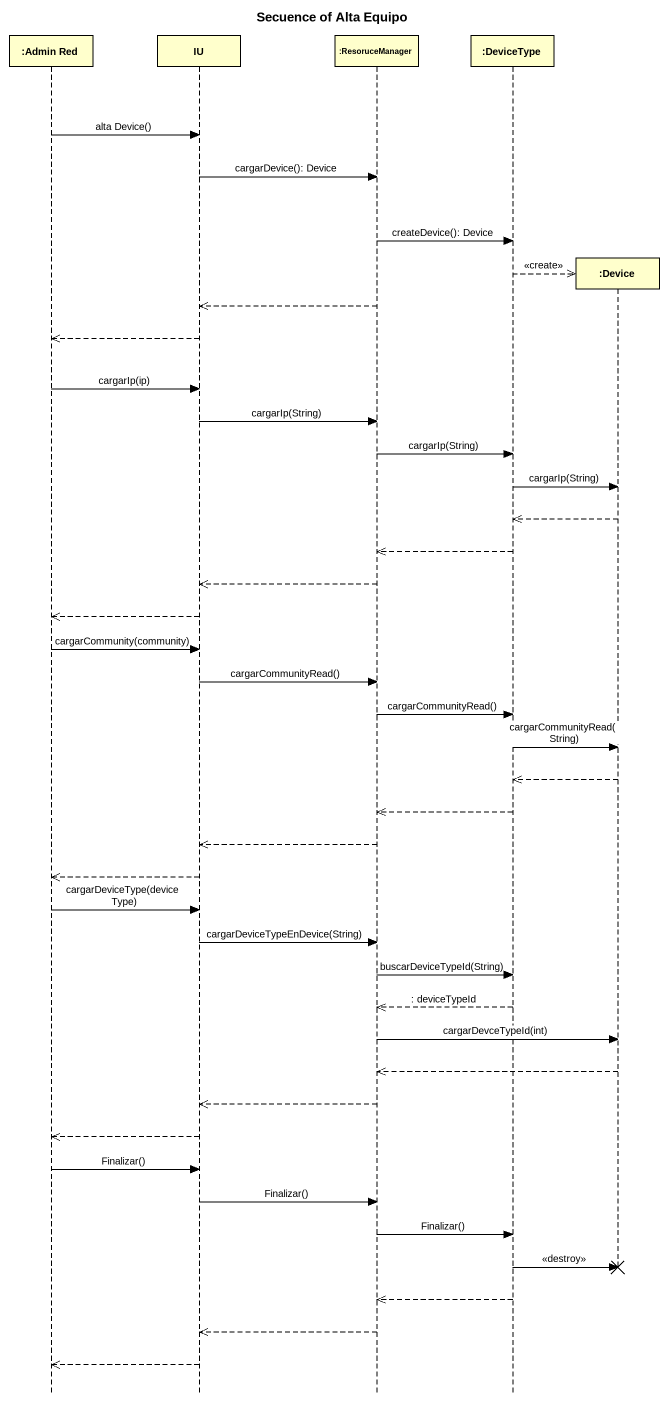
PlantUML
@startuml
title Secuence of Alta Equipo
hide footbox
participant ":Admin Red" as Admin_Red
participant IU
participant ":ResoruceManager" as ResoruceManager
participant ":DeviceType" as DeviceType
participant ":Device" as Device

Admin_Red -> IU : alta Device()
IU -> ResoruceManager : cargarDevice(): Device
ResoruceManager -> DeviceType : createDevice(): Device
DeviceType -->> Device ** : <<create>>
ResoruceManager -->> IU
IU -->> Admin_Red
Admin_Red -> IU : cargarIp(ip)
IU -> ResoruceManager : cargarIp(String)
ResoruceManager -> DeviceType : cargarIp(String)
DeviceType -> Device : cargarIp(String)
Device -->> DeviceType
DeviceType -->> ResoruceManager
ResoruceManager -->> IU
IU -->> Admin_Red
Admin_Red -> IU : cargarCommunity(community)
IU -> ResoruceManager : cargarCommunityRead()
ResoruceManager -> DeviceType : cargarCommunityRead()
DeviceType -> Device : cargarCommunityRead(String)
Device -->> DeviceType
DeviceType -->> ResoruceManager
ResoruceManager -->> IU
IU -->> Admin_Red
Admin_Red -> IU : cargarDeviceType(deviceType)
IU -> ResoruceManager : cargarDeviceTypeEnDevice(String)
ResoruceManager -> DeviceType : buscarDeviceTypeId(String)
DeviceType -->> ResoruceManager : : deviceTypeId
ResoruceManager -> Device : cargarDevceTypeId(int)
Device -->> ResoruceManager
ResoruceManager -->> IU
IU -->> Admin_Red
Admin_Red -> IU : Finalizar()
IU -> ResoruceManager : Finalizar()
ResoruceManager -> DeviceType : Finalizar()
DeviceType -> Device !! : <<destroy>>
DeviceType -->> ResoruceManager
ResoruceManager -->> IU
IU -->> Admin_Red
@enduml
